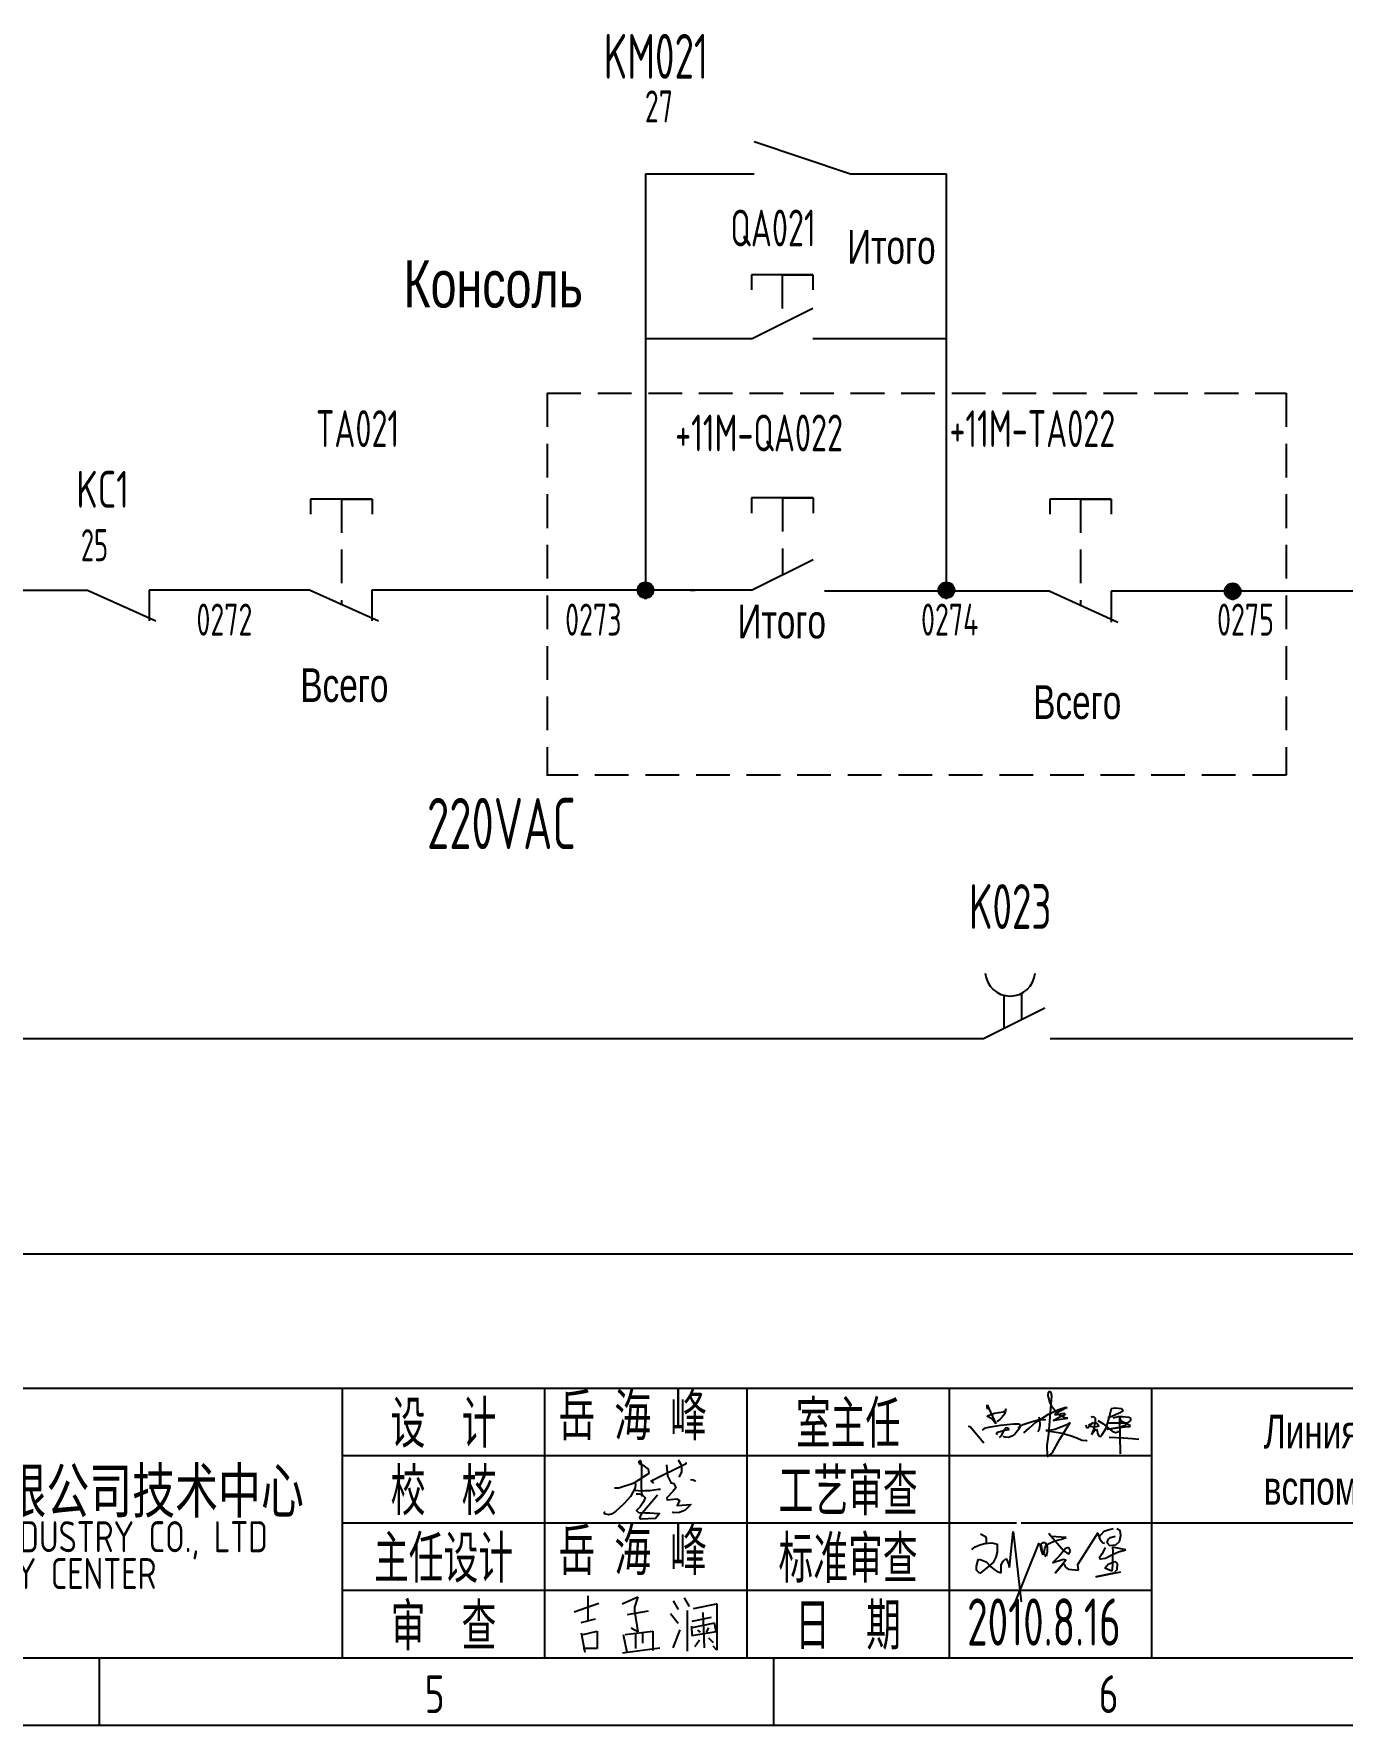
# Model space of a CAD drawing. Header units: millimetres. Extents: x 743 to 25007, y -5378 to 2245.
# Drawn here: x 5014 to 5111, y -237 to -111.6 of the extents above; entities that cross this region are included whole.
import ezdxf
from ezdxf.enums import TextEntityAlignment as Align

# ---------------------------------------------------------------- set-up
doc = ezdxf.new("R2010")
doc.units = ezdxf.units.MM
doc.header["$LTSCALE"] = 10
doc.header["$MEASUREMENT"] = 0
doc.linetypes.add('DASHED2', pattern=[0.375, 0.25, -0.125])
doc.layers.add('11', color=3, linetype='Continuous')
doc.layers.add('CONTINUOUS', color=7, linetype='Continuous')
doc.styles.add('ROMAN', font='ROMANC.shx', dxfattribs={"width": 0.7, "height": 0.7})
doc.styles.add('ROMANS', font='romans', dxfattribs={"width": 0.67, "bigfont": 'hzlib'})
doc.styles.get("Standard").update_dxf_attribs({"font": 'isocp', "width": 0.707, "bigfont": 'intecad.shx'})

# ---------------------------------------------------------------- blocks, each defined once
blk = doc.blocks.new('A$C5BE500A0')
for p, q in [((15.3, 41.2), (22.2, 26.1)), ((15.3, 40.1), (15.3, 41.2)), ((64.4, 48.9), (64.5, 51.6)), ((65.3, 44.3), (64.4, 48.9)), ((64.5, 51.6), (65.9, 52.2)), ((67.1, 48.5), (64.5, 17.9)), ((67.5, 39.5), (65.3, 44.3)), ((65.9, 52.2), (66.5, 51.5)), ((66.5, 51.5), (67.1, 48.5)), ((15.4, 37.7), (15.3, 40.1)), ((15.4, 32.4), (21, 34.6)), ((15.5, 31.8), (15.4, 32.4)), ((19.1, 30.1), (15.5, 31.8)), ((22.2, 26.1), (19.1, 30.1)), ((21, 34.6), (24.5, 35.1)), ((23.3, 27.9), (23.1, 27.8)), ((25.3, 29.5), (23.3, 27.9)), ((24.5, 35.1), (28.2, 35.6)), ((26.8, 30.7), (25.3, 29.5)), ((29.4, 34), (26.8, 30.7)), ((28.2, 35.6), (30.2, 36.8)), ((30.2, 38), (29.4, 34)), ((30.2, 36.8), (30.2, 38)), ((44.3, 25.4), (50.6, 27.7)), ((50.6, 27.7), (56.2, 29.3)), ((54.4, 27.2), (59.1, 30.4)), ((56.2, 29.3), (60.8, 29.6)), ((56.7, 31.7), (57.4, 29.6)), ((57.4, 29.6), (57.6, 25)), ((59.1, 30.4), (64.7, 33.7)), ((60.8, 29.6), (62.2, 29.2)), ((64.7, 33.7), (72, 37.3)), ((70.3, 36.3), (67.5, 39.5)), ((68.3, 28.6), (72.6, 29.4)), ((69.3, 29), (68.3, 28.6)), ((72, 30.5), (69.3, 29)), ((69.9, 34.1), (69.7, 33.3)), ((69.7, 33.3), (71.9, 33.6)), ((74.6, 36.5), (69.9, 34.1)), ((73.8, 32.8), (70.3, 36.3)), ((71.9, 33.6), (75.3, 34.2)), ((72, 37.3), (77.8, 39)), ((74.8, 31.8), (72, 30.5)), ((72.6, 29.4), (78.2, 30.4)), ((77.7, 30.8), (73.8, 32.8)), ((79.7, 39.2), (74.6, 36.5)), ((76.7, 32.6), (74.8, 31.8)), ((75.3, 34.2), (77, 34.5)), ((77.7, 33.5), (76.7, 32.6)), ((77, 34.5), (78, 34.1)), ((78, 34.1), (77.7, 33.5)), ((80.1, 30.5), (77.7, 30.8)), ((77.8, 39), (79.7, 39.2)), ((78.2, 30.4), (80.1, 30.5)), ((99, 31.4), (100.1, 32)), ((100.1, 32), (101.1, 31.6)), ((102.1, 27.7), (100.7, 21.1)), ((101.1, 31.6), (102.1, 30.6)), ((102.1, 30.6), (102.1, 27.7)), ((104.2, 28.7), (108.3, 26.3)), ((110.9, 22.6), (113.3, 30.9)), ((112.9, 30.9), (112.3, 30.9)), ((117.4, 32.7), (112.9, 30.9)), ((113.3, 30.9), (114.4, 35)), ((114.4, 35), (115.4, 38.4)), ((115.4, 38.4), (118.1, 38.8)), ((116.7, 30.8), (120.9, 31.8)), ((122.1, 34.8), (117.4, 32.7)), ((118.1, 38.8), (123.3, 38.3)), ((120.9, 31.8), (124.1, 32)), ((121.7, 31.5), (122.2, 1.9)), ((123, 28.1), (121.7, 31.5)), ((124.7, 36.8), (122.1, 34.8)), ((128.2, 25.5), (123, 28.1)), ((123.3, 38.3), (124.7, 36.8)), ((124.1, 32), (129.1, 31.3)), ((130.2, 28.3), (128.1, 26.7)), ((129.1, 31.3), (130.7, 30.3)), ((130.7, 30.3), (130.2, 28.3)), ((0, 24.1), (1.5, 23.9)), ((1.5, 23.9), (12.6, 10.8)), ((11.6, 21), (13.8, 22.8)), ((13.8, 22.8), (17.9, 23.5)), ((17.9, 23.5), (26, 24.9)), ((22.6, 18.1), (23.6, 19.3)), ((23.7, 17.3), (22.6, 18.1)), ((23.6, 19.3), (25.8, 19.9)), ((26.1, 16.2), (24.9, 15)), ((25.8, 19.9), (29.2, 20.8)), ((26, 24.9), (36.8, 26.1)), ((28.4, 20), (26.1, 16.2)), ((29.4, 15.2), (28.2, 15.7)), ((29.5, 22.1), (28.4, 20)), ((29.2, 20.8), (33, 21.4)), ((32.4, 15.1), (29.4, 15.2)), ((30.2, 22.7), (29.5, 22.1)), ((31.6, 22.6), (30.2, 22.7)), ((32.8, 22.1), (31.6, 22.6)), ((35, 16.2), (32.4, 15.1)), ((33, 21.4), (32.8, 22.1)), ((37.6, 17.7), (35, 16.2)), ((36.8, 26.1), (40.9, 26)), ((39.7, 20.3), (37.6, 17.7)), ((40.8, 21.6), (39.7, 20.3)), ((40.2, 22.8), (44.3, 25.4)), ((41.7, 24.4), (40.8, 21.6)), ((40.9, 26), (41.7, 24.4)), ((44.7, 18.7), (49.1, 22.6)), ((49.1, 22.6), (54.4, 27.2)), ((56.8, 20.6), (55.9, 19.6)), ((57.6, 25), (56.8, 20.6)), ((66.6, 21), (62.5, 20.6)), ((62.5, 20.6), (75.7, 18.4)), ((64.5, 17.9), (63.3, 8.5)), ((69.8, 21.4), (66.6, 21)), ((67.5, 2.5), (73.8, 13.7)), ((76.7, 24.1), (69.8, 21.4)), ((73.8, 13.7), (77.7, 20)), ((75.7, 18.4), (81.9, 16.6)), ((79.9, 25.4), (76.7, 24.1)), ((77.7, 20), (81.2, 25.6)), ((82.1, 26.9), (79.9, 25.4)), ((81.2, 25.6), (82.1, 26.9)), ((81.9, 16.6), (87.3, 14.8)), ((87.3, 14.8), (91.3, 12.9)), ((94.5, 25.2), (94.9, 23.9)), ((94.9, 23.9), (95.3, 23)), ((95.3, 23), (95.8, 22.8)), ((95.8, 22.8), (97, 23.3)), ((97, 23.3), (97.8, 25.3)), ((98.5, 23.8), (97.4, 25.9)), ((97.8, 25.3), (100.8, 27)), ((101.1, 23.3), (98.5, 23.8)), ((100.7, 21.1), (99.2, 17.4)), ((99.2, 17.4), (101.9, 20.9)), ((100.8, 27), (103.5, 26.5)), ((103.3, 23.7), (101.1, 23.3)), ((101.9, 20.9), (103.1, 21.8)), ((103.1, 21.8), (103.7, 20.1)), ((104.7, 23.9), (103.3, 23.7)), ((103.5, 26.5), (104.5, 25.2)), ((103.7, 20.1), (103.9, 18.5)), ((103.9, 18.5), (105, 16.1)), ((104.5, 25.2), (104.7, 23.9)), ((105, 16.1), (106.4, 15.7)), ((106.4, 15.7), (107.7, 17.3)), ((107.7, 17.3), (110.9, 22.6)), ((108.3, 26.3), (115.7, 20.2)), ((111.7, 21.6), (125.7, 23.5)), ((115.4, 22.1), (111.7, 21.6)), ((112.9, 26.9), (127.4, 26.5)), ((124.7, 26.6), (112.9, 26.9)), ((113.4, 15.2), (124.8, 14.7)), ((122.5, 23.3), (115.4, 22.1)), ((115.7, 20.2), (118.5, 18.9)), ((118.5, 18.9), (120.8, 19.6)), ((120.8, 19.6), (121.1, 20.7)), ((126.4, 24.6), (122.5, 23.3)), ((128.1, 26.7), (124.7, 26.6)), ((124.8, 14.7), (132, 14.1)), ((125.7, 23.5), (130.1, 23.8)), ((127.4, 26.5), (126.4, 24.6)), ((130.5, 24.3), (128.2, 25.5)), ((130.1, 23.8), (130.5, 24.3)), ((132, 14.1), (137.3, 13.6)), ((63.3, 8.5), (63.5, 0.1)), ((63.5, 0.1), (64.3, 0)), ((64.3, 0), (67.5, 2.5)), ((91.3, 12.9), (94.8, 12.6)), ((94.8, 12.6), (95.8, 12.8))]:
    blk.add_line(p, q)
blk = doc.blocks.new('lf')
for points in [[(409.35, 317.59), (411.86, 317.59), (420.74, 320.48), (429.43, 326.07), (429.04, 328.39), (426.72, 330.12), (424.21, 331.28), (423.44, 332.63), (424.41, 333.4), (424.99, 330.7), (424.99, 327.42), (424.99, 324.72), (424.79, 321.83), (424.79, 320.29), (424.79, 318.75), (424.99, 314.7), (424.99, 312.96), (424.79, 312.96)], [(446.22, 333.78), (448.15, 330.51), (448.15, 326.65), (446.61, 323.76)], [(432.13, 320.29), (430.58, 321.64), (450.85, 331.66), (450.85, 332.24)], [(439.46, 330.89), (440.04, 324.53), (441.97, 320.67)], [(421.51, 320.1), (421.32, 317.59), (419.97, 315.08), (418.62, 312.58), (416.69, 310.46), (414.95, 308.53), (411.86, 305.64), (410.12, 304.09), (408, 302.55), (406.07, 301.97), (403.56, 302.55), (403.56, 303.52), (403.95, 303.52)], [(421.32, 316.24), (424.79, 315.85), (427.11, 316.05), (429.81, 316.05), (434.83, 316.82), (435.99, 316.82)], [(421.9, 314.12), (423.83, 314.12), (425.37, 313.73), (425.95, 312.96), (426.92, 312), (427.11, 312), (426.53, 310.46), (426.14, 309.49), (424.21, 306.6), (423.06, 305.44), (422.09, 304.48), (423.25, 303.32), (427.3, 303.13), (429.81, 303.13), (432.32, 302.94), (435.41, 302.75), (433.09, 299.85), (424.6, 299.47), (424.02, 300.43), (425.56, 303.32), (434.25, 313.54)], [(441.78, 320.67), (443.71, 320.1), (444.87, 317.59), (443.13, 315.47), (439.66, 311.81), (439.85, 310.65), (445.45, 311.23), (446.99, 310.26), (445.64, 307.37), (453.55, 307.95), (450.27, 304.67), (446.99, 303.32), (443.71, 303.13), (442.94, 303.71)], [(453.36, 322.41), (454.91, 322.22), (455.68, 321.83), (456.06, 321.64), (456.26, 321.45)]]:
    blk.add_lwpolyline(points)

msp = doc.modelspace()

# ---------------------------------------------------------------- hatches: boundary and pattern name
at = {"layer": 'CONTINUOUS'}
h = msp.add_hatch(dxfattribs=at)
h.set_pattern_fill('ANGLE', color=256, scale=0.0095, style=0)
h.set_pattern_definition([(0, (4269.96479, -355.996414), (0, 0.0663575), [0.04826, -0.0180975]), (90, (4269.96479, -355.996414), (-0.0663575, 4e-18), [0.04826, -0.0180975])])
h.paths.add_polyline_path([(5058.76, -152.89, 1), (5059.94, -152.89, 1)])
h = msp.add_hatch(dxfattribs=at)
h.set_pattern_fill('ANGLE', color=256, scale=0.095, style=0)
h.set_pattern_definition([(0, (4270.9403, -368.7979), (0, 0.663575), [0.4826, -0.180975]), (90, (4270.9403, -368.7979), (-0.663575, 4e-17), [0.4826, -0.180975])])
h.paths.add_polyline_path([(5058.76, -152.89, 1), (5059.94, -152.89, 1)])
h = msp.add_hatch(dxfattribs=at)
h.set_pattern_fill('ANGLE', color=256, scale=0.095, style=0)
h.set_pattern_definition([(0, (4293.2557, -368.7979), (0, 0.663575), [0.4826, -0.180975]), (90, (4293.2557, -368.7979), (-0.663575, 4e-17), [0.4826, -0.180975])])
h.paths.add_polyline_path([(5081.07, -152.89, 1), (5082.25, -152.89, 1)])
h = msp.add_hatch(dxfattribs=at)
h.set_pattern_fill('ANGLE', color=256, scale=0.0095, style=0)
h.set_pattern_definition([(0, (4292.28018, -355.996414), (0, 0.0663575), [0.04826, -0.0180975]), (90, (4292.28018, -355.996414), (-0.0663575, 4e-18), [0.04826, -0.0180975])])
h.paths.add_polyline_path([(5081.07, -152.89, 1), (5082.25, -152.89, 1)])
h = msp.add_hatch(dxfattribs=at)
h.set_pattern_fill('ANGLE', color=256, scale=0.0095, style=0)
h.set_pattern_definition([(0, (4313.508913, -356.07485), (0, 0.0663575), [0.04826, -0.0180975]), (90, (4313.508913, -356.07485), (-0.0663575, 4e-18), [0.04826, -0.0180975])])
h.paths.add_polyline_path([(5102.3, -152.97, 1), (5103.48, -152.97, 1)])
h = msp.add_hatch(dxfattribs=at)
h.set_pattern_fill('ANGLE', color=256, scale=0.095, style=0)
h.set_pattern_definition([(0, (4314.4844, -368.8763), (0, 0.663575), [0.4826, -0.180975]), (90, (4314.4844, -368.8763), (-0.663575, 4e-17), [0.4826, -0.180975])])
h.paths.add_polyline_path([(5102.3, -152.97, 1), (5103.48, -152.97, 1)])

# ---------------------------------------------------------------- linework, layer by layer
at = {"color": 0, "linetype": 'DASHED2'}
for p, q in [((5069.48, -129.5), (5069.48, -133.11)), ((5052.06, -138.28), (5052.06, -166.61)), ((5052.06, -138.28), (5106.85, -138.28)), ((5106.85, -138.28), (5106.85, -166.61)), ((5036.8, -146.13), (5036.8, -154)), ((5069.5, -146.05), (5069.5, -151.75)), ((5091.61, -146.13), (5091.61, -154)), ((5106.85, -166.61), (5052, -166.61))]:
    msp.add_line(p, q, dxfattribs=at)
for p, q in [((4975.18, -152.89), (5017.98, -152.89)), ((5085.94, -185.37), (5085.94, -182.93)), ((5087.25, -184.71), (5087.25, -182.77)), ((5008.15, -186.13), (5084.41, -186.13)), ((5089.35, -186.13), (5169.65, -186.13)), ((4965.3, -202.11), (5182.12, -202.11)), ((5096.87, -222.05), (5156.87, -222.05)), ((5054.07, -228.65), (5055.89, -228)), ((5055.08, -227.47), (5055.08, -229.29)), ((5057.63, -228.05), (5058.79, -227.53)), ((5057.63, -228.05), (5057.63, -228.05)), ((5058.79, -227.53), (5058.54, -228.31)), ((5061.39, -227.82), (5061.76, -228.46)), ((5062.21, -227.61), (5062.58, -228.25)), ((5062.91, -228.4), (5064.61, -228.04)), ((5064.61, -228.04), (5064.64, -228.04)), ((5064.64, -228.04), (5064.64, -231.49)), ((5054.59, -229.43), (5055.63, -229.17)), ((5054.85, -229.17), (5054.85, -229.17)), ((5058.02, -228.83), (5059.57, -228.57)), ((5058.54, -228.31), (5058.54, -228.57)), ((5058.54, -228.57), (5058.79, -230.12)), ((5061.21, -228.76), (5061.76, -229.49)), ((5062.45, -228.55), (5062.45, -231.55)), ((5064.46, -229.49), (5062.79, -229.82)), ((5062.82, -229.34), (5064.24, -229.04)), ((5063.61, -228.7), (5063.7, -231.31)), ((5064.58, -230.1), (5064.46, -229.49)), ((5054.59, -230.2), (5054.85, -231.63)), ((5054.72, -230.33), (5055.76, -230.07)), ((5055.76, -230.07), (5055.76, -231.37)), ((5057.7, -230.33), (5057.96, -231.63)), ((5057.83, -230.33), (5059.9, -230.07)), ((5058.79, -230.12), (5058.28, -229.86)), ((5058.61, -230.33), (5058.61, -231.37)), ((5059.12, -230.2), (5059.12, -230.98)), ((5059.9, -230.07), (5059.9, -231.5)), ((5061.39, -231.31), (5061.91, -229.98)), ((5062.76, -229.7), (5062.79, -230.4)), ((5062.79, -230.4), (5064.58, -230.1)), ((5063.35, -230.74), (5063.01, -231.25)), ((5063.21, -230.01), (5063.4, -230.16)), ((5064.03, -229.82), (5063.85, -230.16)), ((5064.03, -230.57), (5064.37, -230.91)), ((5055.76, -231.37), (5054.72, -231.37)), ((5057.64, -231.68), (5060.4, -231.31)), ((5064.64, -231.49), (5064.37, -231.19))]:
    msp.add_line(p, q)
msp.add_arc((5086.39, -181.13), 1.86, 185.0572, 354.9428)
at = {"layer": 'CONTINUOUS'}
for p, q in [((5067.41, -119.63), (5074.54, -122.01)), ((5059.35, -122.01), (5067.41, -122.01)), ((5059.35, -122.01), (5059.35, -135.51)), ((5074.54, -122.01), (5081.66, -122.01)), ((5081.66, -152.89), (5081.66, -122.01)), ((5071.76, -129.5), (5067.2, -129.5)), ((5067.2, -129.5), (5067.2, -130.63)), ((5069.48, -129.5), (5071.76, -129.5)), ((5071.76, -129.5), (5071.76, -130.63)), ((5067.2, -134.25), (5071.76, -131.97)), ((5067.2, -134.25), (5059.35, -134.25)), ((5081.66, -134.25), (5071.76, -134.25)), ((5059.35, -135.51), (5059.35, -152.89)), ((5039.08, -146.13), (5034.52, -146.13)), ((5034.52, -146.13), (5034.52, -147.26)), ((5036.8, -146.13), (5039.08, -146.13)), ((5039.08, -146.13), (5039.08, -147.26)), ((5071.78, -146.05), (5067.22, -146.05)), ((5067.22, -146.05), (5067.22, -147.18)), ((5069.5, -146.05), (5071.78, -146.05)), ((5071.78, -146.05), (5071.78, -147.18)), ((5089.33, -146.13), (5089.33, -147.26)), ((5093.89, -146.13), (5089.33, -146.13)), ((5091.61, -146.13), (5093.89, -146.13)), ((5093.89, -146.13), (5093.89, -147.26)), ((5067.22, -152.89), (5071.78, -150.61)), ((5017.98, -152.89), (5023.03, -155.17)), ((5034.49, -152.89), (5022.54, -152.89)), ((5022.54, -152.89), (5022.54, -155.17)), ((5034.49, -152.89), (5039.54, -155.17)), ((5039.05, -152.89), (5039.05, -155.17)), ((5060.65, -152.89), (5039.05, -152.89)), ((5065.21, -152.89), (5060.65, -152.89)), ((5067.22, -152.89), (5062.66, -152.89)), ((5062.66, -152.89), (5063.03, -152.89)), ((5089.33, -152.97), (5072.61, -152.97)), ((5089.33, -152.97), (5094.38, -155.25)), ((5093.89, -152.97), (5093.89, -155.25)), ((5105.26, -152.97), (5093.89, -152.97)), ((5109.39, -152.97), (5105.26, -152.97)), ((5136.62, -152.97), (5109.39, -152.97)), ((5084.41, -186.13), (5088.97, -183.85)), ((5084.2, -222.85), (5084.56, -223.06)), ((5084.2, -222.85), (5084.56, -223.06)), ((5084.2, -222.85), (5084.56, -223.06)), ((5084.2, -222.85), (5084.56, -223.06)), ((5084.56, -223.06), (5084.61, -223.21)), ((5084.56, -223.06), (5084.61, -223.21)), ((5084.56, -223.06), (5084.61, -223.21)), ((5084.56, -223.06), (5084.61, -223.21)), ((5084.61, -223.21), (5084.61, -223.52)), ((5084.61, -223.21), (5084.61, -223.52)), ((5084.61, -223.21), (5084.61, -223.52)), ((5084.61, -223.21), (5084.61, -223.52)), ((5086.34, -225.35), (5086.6, -222.7)), ((5086.34, -225.35), (5086.6, -222.7)), ((5086.34, -225.35), (5086.6, -222.7)), ((5086.34, -225.35), (5086.6, -222.7)), ((5086.6, -222.7), (5087.21, -227.9)), ((5086.6, -222.7), (5087.21, -227.9)), ((5086.6, -222.7), (5087.21, -227.9)), ((5086.6, -222.7), (5087.21, -227.9)), ((5089.25, -222.84), (5090.38, -224.13)), ((5089.43, -223.06), (5089.25, -222.84)), ((5089.25, -222.84), (5090.38, -224.13)), ((5089.43, -223.06), (5089.25, -222.84)), ((5089.25, -222.84), (5090.38, -224.13)), ((5089.43, -223.06), (5089.25, -222.84)), ((5089.25, -222.84), (5090.38, -224.13)), ((5089.43, -223.06), (5089.25, -222.84)), ((5090.53, -223.14), (5089.43, -223.06)), ((5090.53, -223.14), (5089.43, -223.06)), ((5090.53, -223.14), (5089.43, -223.06)), ((5090.53, -223.14), (5089.43, -223.06)), ((5090.2, -223.25), (5090.53, -223.14)), ((5090.2, -223.25), (5090.53, -223.14)), ((5090.2, -223.25), (5090.53, -223.14)), ((5090.2, -223.25), (5090.53, -223.14)), ((5091.41, -225.14), (5092.91, -222.76)), ((5091.41, -225.14), (5092.91, -222.76)), ((5091.41, -225.14), (5092.91, -222.76)), ((5091.41, -225.14), (5092.91, -222.76)), ((5092.9, -222.83), (5093.03, -223.26)), ((5092.9, -222.83), (5093.03, -223.26)), ((5092.9, -222.83), (5093.03, -223.26)), ((5092.9, -222.83), (5093.03, -223.26)), ((5093, -223.09), (5093.36, -222.67)), ((5093, -223.09), (5093.36, -222.67)), ((5093, -223.09), (5093.36, -222.67)), ((5093, -223.09), (5093.36, -222.67)), ((5093.36, -222.67), (5093.65, -222.57)), ((5093.36, -222.67), (5093.65, -222.57)), ((5093.36, -222.67), (5093.65, -222.57)), ((5093.36, -222.67), (5093.65, -222.57)), ((5093.65, -222.57), (5094.04, -222.47)), ((5093.65, -222.57), (5094.04, -222.47)), ((5093.65, -222.57), (5094.04, -222.47)), ((5093.65, -222.57), (5094.04, -222.47)), ((5093.65, -223.29), (5093.84, -223.13)), ((5093.65, -223.29), (5093.84, -223.13)), ((5093.65, -223.29), (5093.84, -223.13)), ((5093.65, -223.29), (5093.84, -223.13)), ((5093.84, -223.13), (5094.11, -223.06)), ((5093.84, -223.13), (5094.11, -223.06)), ((5093.84, -223.13), (5094.11, -223.06)), ((5093.84, -223.13), (5094.11, -223.06)), ((5094.11, -223.06), (5094.2, -223.03)), ((5094.11, -223.06), (5094.2, -223.03)), ((5094.11, -223.06), (5094.2, -223.03)), ((5094.11, -223.06), (5094.2, -223.03)), ((5094.3, -222.47), (5094.53, -222.6)), ((5094.3, -222.47), (5094.53, -222.6)), ((5094.3, -222.47), (5094.53, -222.6)), ((5094.3, -222.47), (5094.53, -222.6)), ((5094.56, -223), (5094.47, -223.45)), ((5094.56, -223), (5094.47, -223.45)), ((5094.56, -223), (5094.47, -223.45)), ((5094.56, -223), (5094.47, -223.45)), ((5094.53, -222.6), (5094.56, -223)), ((5094.53, -222.6), (5094.56, -223)), ((5094.53, -222.6), (5094.56, -223)), ((5094.53, -222.6), (5094.56, -223)), ((5083.54, -224.03), (5083.79, -223.82)), ((5083.54, -224.03), (5083.79, -223.82)), ((5083.54, -224.03), (5083.79, -223.82)), ((5083.54, -224.03), (5083.79, -223.82)), ((5083.79, -223.82), (5084.15, -223.67)), ((5083.79, -223.82), (5084.15, -223.67)), ((5083.79, -223.82), (5084.15, -223.67)), ((5083.79, -223.82), (5084.15, -223.67)), ((5084.15, -223.67), (5084.51, -223.57)), ((5084.15, -223.67), (5084.51, -223.57)), ((5084.15, -223.67), (5084.51, -223.57)), ((5084.15, -223.67), (5084.51, -223.57)), ((5084.51, -223.57), (5085.02, -223.52)), ((5084.51, -223.57), (5085.02, -223.52)), ((5084.51, -223.57), (5085.02, -223.52)), ((5084.51, -223.57), (5085.02, -223.52)), ((5085.02, -223.52), (5085.42, -223.62)), ((5085.02, -223.52), (5085.42, -223.62)), ((5085.02, -223.52), (5085.42, -223.62)), ((5085.02, -223.52), (5085.42, -223.62)), ((5085.42, -224.23), (5085.32, -224.59)), ((5085.42, -224.23), (5085.32, -224.59)), ((5085.42, -224.23), (5085.32, -224.59)), ((5085.42, -224.23), (5085.32, -224.59)), ((5085.42, -223.62), (5085.42, -223.82)), ((5085.42, -223.62), (5085.42, -223.82)), ((5085.42, -223.62), (5085.42, -223.82)), ((5085.42, -223.62), (5085.42, -223.82)), ((5085.42, -223.82), (5085.42, -224.23)), ((5085.42, -223.82), (5085.42, -224.23)), ((5085.42, -223.82), (5085.42, -224.23)), ((5085.42, -223.82), (5085.42, -224.23)), ((5086.75, -227.95), (5088.54, -223.54)), ((5086.75, -227.95), (5088.54, -223.54)), ((5086.75, -227.95), (5088.54, -223.54)), ((5086.75, -227.95), (5088.54, -223.54)), ((5088.58, -223.61), (5088.69, -224.09)), ((5088.58, -223.61), (5088.69, -224.09)), ((5088.58, -223.61), (5088.69, -224.09)), ((5088.58, -223.61), (5088.69, -224.09)), ((5088.69, -223.61), (5088.84, -223.5)), ((5088.69, -223.61), (5088.84, -223.5)), ((5088.69, -223.61), (5088.84, -223.5)), ((5088.69, -223.61), (5088.84, -223.5)), ((5088.8, -224.42), (5088.69, -223.61)), ((5088.8, -224.42), (5088.69, -223.61)), ((5088.8, -224.42), (5088.69, -223.61)), ((5088.8, -224.42), (5088.69, -223.61)), ((5088.69, -224.09), (5088.8, -224.42)), ((5088.69, -224.09), (5088.8, -224.42)), ((5088.69, -224.09), (5088.8, -224.42)), ((5088.69, -224.09), (5088.8, -224.42)), ((5088.84, -223.5), (5088.99, -223.5)), ((5088.84, -223.5), (5088.99, -223.5)), ((5088.84, -223.5), (5088.99, -223.5)), ((5088.84, -223.5), (5088.99, -223.5)), ((5088.91, -224.2), (5088.95, -223.94)), ((5088.91, -224.2), (5088.95, -223.94)), ((5088.91, -224.2), (5088.95, -223.94)), ((5088.91, -224.2), (5088.95, -223.94)), ((5088.95, -224.46), (5088.91, -224.2)), ((5088.95, -224.46), (5088.91, -224.2)), ((5088.95, -224.46), (5088.91, -224.2)), ((5088.95, -224.46), (5088.91, -224.2)), ((5088.95, -223.94), (5089.03, -223.76)), ((5088.95, -223.94), (5089.03, -223.76)), ((5088.95, -223.94), (5089.03, -223.76)), ((5088.95, -223.94), (5089.03, -223.76)), ((5089.06, -224.53), (5088.95, -224.46)), ((5089.06, -224.53), (5088.95, -224.46)), ((5089.06, -224.53), (5088.95, -224.46)), ((5089.06, -224.53), (5088.95, -224.46)), ((5088.99, -223.5), (5089.14, -223.83)), ((5088.99, -223.5), (5089.14, -223.83)), ((5088.99, -223.5), (5089.14, -223.83)), ((5088.99, -223.5), (5089.14, -223.83)), ((5089.03, -223.76), (5089.28, -223.58)), ((5089.03, -223.76), (5089.28, -223.58)), ((5089.03, -223.76), (5089.28, -223.58)), ((5089.03, -223.76), (5089.28, -223.58)), ((5089.14, -224.2), (5089.06, -224.53)), ((5089.14, -224.2), (5089.06, -224.53)), ((5089.14, -224.2), (5089.06, -224.53)), ((5089.14, -224.2), (5089.06, -224.53)), ((5089.14, -223.83), (5089.14, -224.2)), ((5089.14, -223.83), (5089.14, -224.2)), ((5089.14, -223.83), (5089.14, -224.2)), ((5089.14, -223.83), (5089.14, -224.2)), ((5089.28, -223.58), (5089.69, -223.39)), ((5089.28, -223.58), (5089.69, -223.39)), ((5089.28, -223.58), (5089.69, -223.39)), ((5089.28, -223.58), (5089.69, -223.39)), ((5089.69, -223.39), (5090.2, -223.25)), ((5089.69, -223.39), (5090.2, -223.25)), ((5089.69, -223.39), (5090.2, -223.25)), ((5089.69, -223.39), (5090.2, -223.25)), ((5090.49, -223.94), (5090.05, -224.49)), ((5090.49, -223.94), (5090.05, -224.49)), ((5090.49, -223.94), (5090.05, -224.49)), ((5090.49, -223.94), (5090.05, -224.49)), ((5090.38, -224.13), (5090.72, -224.38)), ((5090.38, -224.13), (5090.72, -224.38)), ((5090.38, -224.13), (5090.72, -224.38)), ((5090.38, -224.13), (5090.72, -224.38)), ((5090.75, -223.87), (5090.49, -223.94)), ((5090.75, -223.87), (5090.49, -223.94)), ((5090.75, -223.87), (5090.49, -223.94)), ((5090.75, -223.87), (5090.49, -223.94)), ((5090.72, -224.38), (5090.86, -224.13)), ((5090.72, -224.38), (5090.86, -224.13)), ((5090.72, -224.38), (5090.86, -224.13)), ((5090.72, -224.38), (5090.86, -224.13)), ((5090.86, -224.13), (5090.75, -223.87)), ((5090.86, -224.13), (5090.75, -223.87)), ((5090.86, -224.13), (5090.75, -223.87)), ((5090.86, -224.13), (5090.75, -223.87)), ((5093.19, -224.37), (5093, -224.66)), ((5093.19, -224.37), (5093, -224.66)), ((5093.19, -224.37), (5093, -224.66)), ((5093.19, -224.37), (5093, -224.66)), ((5093.03, -223.26), (5093.26, -223.52)), ((5093.03, -223.26), (5093.26, -223.52)), ((5093.03, -223.26), (5093.26, -223.52)), ((5093.03, -223.26), (5093.26, -223.52)), ((5093.36, -224.04), (5093.19, -224.37)), ((5093.36, -224.04), (5093.19, -224.37)), ((5093.36, -224.04), (5093.19, -224.37)), ((5093.36, -224.04), (5093.19, -224.37)), ((5093.26, -223.52), (5093.39, -223.55)), ((5093.26, -223.52), (5093.39, -223.55)), ((5093.26, -223.52), (5093.39, -223.55)), ((5093.26, -223.52), (5093.39, -223.55)), ((5093.45, -223.91), (5093.36, -224.04)), ((5093.45, -223.91), (5093.36, -224.04)), ((5093.45, -223.91), (5093.36, -224.04)), ((5093.45, -223.91), (5093.36, -224.04)), ((5093.45, -224.66), (5093.98, -224.4)), ((5093.45, -224.66), (5093.98, -224.4)), ((5093.45, -224.66), (5093.98, -224.4)), ((5093.45, -224.66), (5093.98, -224.4)), ((5093.58, -223.52), (5093.65, -223.29)), ((5093.58, -223.52), (5093.65, -223.29)), ((5093.58, -223.52), (5093.65, -223.29)), ((5093.58, -223.52), (5093.65, -223.29)), ((5093.78, -223.75), (5093.58, -223.52)), ((5093.78, -223.75), (5093.58, -223.52)), ((5093.78, -223.75), (5093.58, -223.52)), ((5093.78, -223.75), (5093.58, -223.52)), ((5094.2, -223.71), (5093.78, -223.75)), ((5094.2, -223.71), (5093.78, -223.75)), ((5094.2, -223.71), (5093.78, -223.75)), ((5094.2, -223.71), (5093.78, -223.75)), ((5093.98, -223.84), (5094.01, -224.2)), ((5094.96, -224.04), (5093.98, -223.84)), ((5093.98, -223.84), (5094.01, -224.2)), ((5094.96, -224.04), (5093.98, -223.84)), ((5093.98, -223.84), (5094.01, -224.2)), ((5094.96, -224.04), (5093.98, -223.84)), ((5093.98, -223.84), (5094.01, -224.2)), ((5094.96, -224.04), (5093.98, -223.84)), ((5093.98, -224.4), (5094.43, -224.2)), ((5094.01, -224.2), (5093.98, -224.69)), ((5093.98, -224.4), (5094.43, -224.2)), ((5094.01, -224.2), (5093.98, -224.69)), ((5093.98, -224.4), (5094.43, -224.2)), ((5094.01, -224.2), (5093.98, -224.69)), ((5093.98, -224.4), (5094.43, -224.2)), ((5094.01, -224.2), (5093.98, -224.69)), ((5094.47, -223.45), (5094.2, -223.71)), ((5094.47, -223.45), (5094.2, -223.71)), ((5094.47, -223.45), (5094.2, -223.71)), ((5094.47, -223.45), (5094.2, -223.71)), ((5094.43, -224.2), (5094.96, -224.04)), ((5094.43, -224.2), (5094.96, -224.04)), ((5094.43, -224.2), (5094.96, -224.04)), ((5094.43, -224.2), (5094.96, -224.04)), ((5083.89, -225.25), (5083.99, -224.89)), ((5083.89, -225.25), (5083.99, -224.89)), ((5083.89, -225.25), (5083.99, -224.89)), ((5083.89, -225.25), (5083.99, -224.89)), ((5083.89, -225.55), (5083.89, -225.25)), ((5083.89, -225.55), (5083.89, -225.25)), ((5083.89, -225.55), (5083.89, -225.25)), ((5083.89, -225.55), (5083.89, -225.25)), ((5084.15, -225.81), (5083.89, -225.55)), ((5084.15, -225.81), (5083.89, -225.55)), ((5084.15, -225.81), (5083.89, -225.55)), ((5084.15, -225.81), (5083.89, -225.55)), ((5083.99, -224.89), (5084.05, -224.74)), ((5083.99, -224.89), (5084.05, -224.74)), ((5083.99, -224.89), (5084.05, -224.74)), ((5083.99, -224.89), (5084.05, -224.74)), ((5084.05, -224.74), (5084.25, -224.79)), ((5084.05, -224.74), (5084.25, -224.79)), ((5084.05, -224.74), (5084.25, -224.79)), ((5084.05, -224.74), (5084.25, -224.79)), ((5084.81, -225.25), (5084.15, -225.81)), ((5084.81, -225.25), (5084.15, -225.81)), ((5084.81, -225.25), (5084.15, -225.81)), ((5084.81, -225.25), (5084.15, -225.81)), ((5084.25, -224.79), (5084.61, -224.94)), ((5084.25, -224.79), (5084.61, -224.94)), ((5084.25, -224.79), (5084.61, -224.94)), ((5084.25, -224.79), (5084.61, -224.94)), ((5084.61, -224.94), (5084.96, -225.3)), ((5084.61, -224.94), (5084.96, -225.3)), ((5084.61, -224.94), (5084.96, -225.3)), ((5084.61, -224.94), (5084.96, -225.3)), ((5085.12, -224.99), (5084.81, -225.25)), ((5085.12, -224.99), (5084.81, -225.25)), ((5085.12, -224.99), (5084.81, -225.25)), ((5085.12, -224.99), (5084.81, -225.25)), ((5084.96, -225.3), (5085.27, -225.55)), ((5084.96, -225.3), (5085.27, -225.55)), ((5084.96, -225.3), (5085.27, -225.55)), ((5084.96, -225.3), (5085.27, -225.55)), ((5085.32, -224.59), (5085.12, -224.99)), ((5085.32, -224.59), (5085.12, -224.99)), ((5085.32, -224.59), (5085.12, -224.99)), ((5085.32, -224.59), (5085.12, -224.99)), ((5085.27, -225.55), (5085.42, -225.66)), ((5085.27, -225.55), (5085.42, -225.66)), ((5085.27, -225.55), (5085.42, -225.66)), ((5085.27, -225.55), (5085.42, -225.66)), ((5085.42, -225.66), (5085.73, -225.76)), ((5085.42, -225.66), (5085.73, -225.76)), ((5085.42, -225.66), (5085.73, -225.76)), ((5085.42, -225.66), (5085.73, -225.76)), ((5085.73, -225.15), (5085.88, -224.89)), ((5085.73, -225.15), (5085.88, -224.89)), ((5085.73, -225.15), (5085.88, -224.89)), ((5085.73, -225.15), (5085.88, -224.89)), ((5085.73, -225.76), (5085.73, -225.15)), ((5085.73, -225.76), (5085.73, -225.15)), ((5085.73, -225.76), (5085.73, -225.15)), ((5085.73, -225.76), (5085.73, -225.15)), ((5085.88, -224.89), (5086.09, -224.69)), ((5085.88, -224.89), (5086.09, -224.69)), ((5085.88, -224.89), (5086.09, -224.69)), ((5085.88, -224.89), (5086.09, -224.69)), ((5086.09, -224.69), (5086.14, -224.79)), ((5086.09, -224.69), (5086.14, -224.79)), ((5086.09, -224.69), (5086.14, -224.79)), ((5086.09, -224.69), (5086.14, -224.79)), ((5086.14, -224.79), (5086.29, -225.15)), ((5086.14, -224.79), (5086.29, -225.15)), ((5086.14, -224.79), (5086.29, -225.15)), ((5086.14, -224.79), (5086.29, -225.15)), ((5086.29, -225.15), (5086.29, -225.25)), ((5086.29, -225.15), (5086.29, -225.25)), ((5086.29, -225.15), (5086.29, -225.25)), ((5086.29, -225.15), (5086.29, -225.25)), ((5086.29, -225.25), (5086.34, -225.35)), ((5086.29, -225.25), (5086.34, -225.35)), ((5086.29, -225.25), (5086.34, -225.35)), ((5086.29, -225.25), (5086.34, -225.35)), ((5089.76, -224.79), (5089.54, -225.01)), ((5089.76, -224.79), (5089.54, -225.01)), ((5089.76, -224.79), (5089.54, -225.01)), ((5089.76, -224.79), (5089.54, -225.01)), ((5089.54, -225.01), (5089.65, -224.97)), ((5089.54, -225.01), (5089.65, -224.97)), ((5089.54, -225.01), (5089.65, -224.97)), ((5089.54, -225.01), (5089.65, -224.97)), ((5089.65, -224.97), (5090.35, -224.75)), ((5089.65, -224.97), (5090.35, -224.75)), ((5089.65, -224.97), (5090.35, -224.75)), ((5089.65, -224.97), (5090.35, -224.75)), ((5089.72, -225.78), (5090.31, -225.08)), ((5089.72, -225.78), (5090.31, -225.08)), ((5089.72, -225.78), (5090.31, -225.08)), ((5089.72, -225.78), (5090.31, -225.08)), ((5090.16, -225.23), (5089.72, -225.78)), ((5090.16, -225.23), (5089.72, -225.78)), ((5090.16, -225.23), (5089.72, -225.78)), ((5090.16, -225.23), (5089.72, -225.78)), ((5090.05, -224.49), (5089.76, -224.79)), ((5090.05, -224.49), (5089.76, -224.79)), ((5090.05, -224.49), (5089.76, -224.79)), ((5090.05, -224.49), (5089.76, -224.79)), ((5090.53, -224.79), (5090.16, -225.23)), ((5090.53, -224.79), (5090.16, -225.23)), ((5090.53, -224.79), (5090.16, -225.23)), ((5090.53, -224.79), (5090.16, -225.23)), ((5090.31, -225.08), (5090.38, -225.08)), ((5090.31, -225.08), (5090.38, -225.08)), ((5090.31, -225.08), (5090.38, -225.08)), ((5090.31, -225.08), (5090.38, -225.08)), ((5090.35, -224.75), (5090.49, -224.79)), ((5090.35, -224.75), (5090.49, -224.79)), ((5090.35, -224.75), (5090.49, -224.79)), ((5090.35, -224.75), (5090.49, -224.79)), ((5090.38, -225.08), (5090.49, -225.34)), ((5090.38, -225.08), (5090.49, -225.34)), ((5090.38, -225.08), (5090.49, -225.34)), ((5090.38, -225.08), (5090.49, -225.34)), ((5090.49, -224.79), (5090.53, -224.79)), ((5090.49, -224.79), (5090.53, -224.79)), ((5090.49, -224.79), (5090.53, -224.79)), ((5090.49, -224.79), (5090.53, -224.79)), ((5090.49, -225.34), (5090.68, -225.49)), ((5090.49, -225.34), (5090.68, -225.49)), ((5090.49, -225.34), (5090.68, -225.49)), ((5090.49, -225.34), (5090.68, -225.49)), ((5090.68, -225.49), (5091.45, -225.56)), ((5090.68, -225.49), (5091.45, -225.56)), ((5090.68, -225.49), (5091.45, -225.56)), ((5090.68, -225.49), (5091.45, -225.56)), ((5091.46, -225.55), (5091.41, -225.14)), ((5091.46, -225.55), (5091.41, -225.14)), ((5091.46, -225.55), (5091.41, -225.14)), ((5091.46, -225.55), (5091.41, -225.14)), ((5092.73, -226.06), (5094.6, -225.67)), ((5092.73, -226.06), (5094.6, -225.67)), ((5092.73, -226.06), (5094.6, -225.67)), ((5092.73, -226.06), (5094.6, -225.67)), ((5093, -224.66), (5093.09, -224.72)), ((5093, -224.66), (5093.09, -224.72)), ((5093, -224.66), (5093.09, -224.72)), ((5093, -224.66), (5093.09, -224.72)), ((5093.09, -224.72), (5093.45, -224.66)), ((5093.09, -224.72), (5093.45, -224.66)), ((5093.09, -224.72), (5093.45, -224.66)), ((5093.09, -224.72), (5093.45, -224.66)), ((5093.42, -225.41), (5093.65, -225.12)), ((5093.42, -225.41), (5093.65, -225.12)), ((5093.42, -225.41), (5093.65, -225.12)), ((5093.42, -225.41), (5093.65, -225.12)), ((5093.94, -225.64), (5093.42, -225.41)), ((5093.94, -225.64), (5093.42, -225.41)), ((5093.94, -225.64), (5093.42, -225.41)), ((5093.94, -225.64), (5093.42, -225.41)), ((5093.65, -225.12), (5094.14, -224.92)), ((5093.65, -225.12), (5094.14, -224.92)), ((5093.65, -225.12), (5094.14, -224.92)), ((5093.65, -225.12), (5094.14, -224.92)), ((5093.98, -225.18), (5093.94, -225.64)), ((5093.98, -225.18), (5093.94, -225.64)), ((5093.98, -225.18), (5093.94, -225.64)), ((5093.98, -225.18), (5093.94, -225.64)), ((5093.98, -224.69), (5093.98, -225.18)), ((5093.98, -224.69), (5093.98, -225.18)), ((5093.98, -224.69), (5093.98, -225.18)), ((5093.98, -224.69), (5093.98, -225.18)), ((5094.3, -225.54), (5094.07, -225.77)), ((5094.3, -225.54), (5094.07, -225.77)), ((5094.3, -225.54), (5094.07, -225.77)), ((5094.3, -225.54), (5094.07, -225.77)), ((5094.14, -224.92), (5094.33, -225.05)), ((5094.14, -224.92), (5094.33, -225.05)), ((5094.14, -224.92), (5094.33, -225.05)), ((5094.14, -224.92), (5094.33, -225.05)), ((5094.33, -225.05), (5094.3, -225.54)), ((5094.33, -225.05), (5094.3, -225.54)), ((5094.33, -225.05), (5094.3, -225.54)), ((5094.33, -225.05), (5094.3, -225.54)), ((5094.07, -225.77), (5092.73, -226.06)), ((5094.07, -225.77), (5092.73, -226.06)), ((5094.07, -225.77), (5092.73, -226.06)), ((5094.07, -225.77), (5092.73, -226.06)), ((4821.87, -232.05), (5216.87, -232.05)), ((5018.87, -237.05), (5018.87, -232.05)), ((5036.87, -232.05), (5096.87, -232.05))]:
    msp.add_line(p, q, dxfattribs=at)
at = {"layer": 'CONTINUOUS', "linetype": 'Continuous'}
for p, q in [((4821.87, -212.05), (5216.87, -212.05)), ((5036.87, -232.05), (5036.87, -212.05)), ((5051.87, -212.05), (5051.87, -232.05)), ((5066.87, -212.05), (5066.87, -232.05)), ((5081.87, -212.05), (5081.87, -232.05)), ((5096.87, -212.05), (5096.87, -232.05)), ((5036.87, -217.05), (5086.87, -217.05)), ((5086.87, -217.05), (5096.87, -217.05)), ((5086.87, -217.05), (5096.87, -217.05)), ((5036.87, -222.05), (5086.87, -222.05)), ((5087.2, -222.05), (5096.87, -222.05)), ((5036.87, -227.05), (5086.87, -227.05)), ((5086.87, -227.05), (5096.87, -227.05)), ((5068.87, -237.05), (5068.87, -232.05))]:
    msp.add_line(p, q, dxfattribs=at)
at = {"layer": 'CONTINUOUS', "color": 3}
msp.add_line((4801.87, -237.05), (5221.87, -237.05), dxfattribs=at)
at = {"layer": 'CONTINUOUS'}
for centre in [(5059.35, -152.89), (5081.66, -152.89), (5102.89, -152.97)]:
    msp.add_circle(centre, 0.59, dxfattribs=at)

# ---------------------------------------------------------------- block references
for name, p, xscale, yscale, zscale in [('A$C5BE500A0', (5083.28, -217.1), 0.09216000000242275, 0.09215999999929636, 0.09216000000000003), ('lf', (5004.66, -260.11), 0.1280000000006112, 0.1279999999999291, 0.128)]:
    msp.add_blockref(name, p, dxfattribs=dict(xscale=xscale, yscale=yscale, zscale=zscale))

# ---------------------------------------------------------------- texts
for s, height, width, p in [('25', 2.375, 0.67, (5017.48, -150.74)), ('220VAC', 3.8, 0.707, (5043.15, -172.09))]:
    msp.add_text(s, height=height, dxfattribs=dict(width=width)).set_placement(p)
at = {"attachment_point": 1}
for s, insert, char_height, width in [('{\\fArial|b0|i0|c204|p34;Итого \\~}', (5074.31, -126.19), 2.5, 27.0998), ('{\\fArial|b0|i0|c204|p34;Консоль \\H0.71429x; \\H1.4x;\\~}', (5041.4, -128.43), 3.5, 27.0998), ('{\\fArial|b0|i0|c204|p34;Итого \\~}', (5066.18, -153.96), 2.5, 27.0998), ('{\\fArial|b0|i0|c204|p34;Всего \\~}', (5033.76, -158.68), 2.5, 27.0998), ('{\\fArial|b0|i0|c204|p34;Всего \\~}', (5088.1, -159.94), 2.5, 27.0998), ('岳 海 峰', (5052.9, -212.42), 3.5, 12.9495), ('{\\fArial|b0|i0|c204|p34;Линия электропередачи и вспомогательные части\\~}', (5105.2, -214.03), 2.5, 35.3915), ('岳 海 峰', (5052.9, -222.42), 3.5, 12.9495), ('2010.8.16', (5083.2, -227.65), 3.5, 12.1142)]:
    msp.add_mtext(s, dxfattribs=dict(at, insert=insert, char_height=char_height, width=width))
at = {"layer": '11', "char_height": 3.5, "attachment_point": 5}
for insert in [(5043.2, -132.4), (5043.2, -142.41), (5043.2, -152.42), (5043.2, -162.43), (5043.2, -172.44)]:
    msp.add_mtext('\\A1;{\\C7;\\H0.5x;\\S^ ;}', dxfattribs=dict(at, insert=insert))
at = {"layer": 'CONTINUOUS', "width": 0.707}
for s, height, p in [('KM021', 3.325, (5056.25, -114.97)), ('27', 2.375, (5059.3, -118.21)), ('QA021', 2.736, (5065.64, -127.4)), ('TA021', 2.736, (5034.91, -142.28)), ('+11M-QA022', 2.736, (5061.55, -142.6)), ('+11M-TA022', 2.736, (5081.89, -142.28)), ('0272', 2.375, (5026.05, -156.26)), ('0273', 2.375, (5053.39, -156.26)), ('0274', 2.375, (5079.78, -156.26)), ('0275', 2.375, (5101.73, -156.26)), ('K023', 3.325, (5083.33, -178.01))]:
    msp.add_text(s, height=height, dxfattribs=at).set_placement(p)
at = {"layer": 'CONTINUOUS', "style": 'ROMANS', "width": 0.67}
msp.add_text('KC1', height=2.736, dxfattribs=at).set_placement((5017.15, -146.78))
at = {"layer": 'CONTINUOUS', "width": 0.67}
for s, p in [('设  计', (5044.37, -214.55)), ('室主任', (5074.37, -214.55)), ('校  核', (5044.37, -219.55)), ('工艺审查', (5074.37, -219.55)), ('主任设计', (5044.37, -224.55)), ('标准审查', (5074.37, -224.55)), ('审  查', (5044.37, -229.55)), ('日  期', (5074.37, -229.55))]:
    msp.add_text(s, height=3.5, dxfattribs=at).set_placement(p, align=Align.MIDDLE)
at = {"layer": 'CONTINUOUS', "linetype": 'Continuous', "style": 'ROMAN', "width": 0.7}
for s, p in [('5', (5042.97, -236.15)), ('6', (5092.95, -236.15))]:
    msp.add_text(s, height=2.8, dxfattribs=at).set_placement(p)
at = {"layer": 'CONTINUOUS', "insert": (5011.74, -222.48), "char_height": 3.3, "width": 50, "attachment_point": 5, "line_spacing_factor": 0.7125}
msp.add_mtext('{\\f宋体|b0|i0|c134|p2;太原重工股份有限公司技术中心\\P\\Fromans.shx;\\H0.6969x;TAIYUAN HEAVY INDUSTRY CO., LTD\\PTECHNOLOGY CENTER}', dxfattribs=at)

doc.saveas('drawing.dxf')
